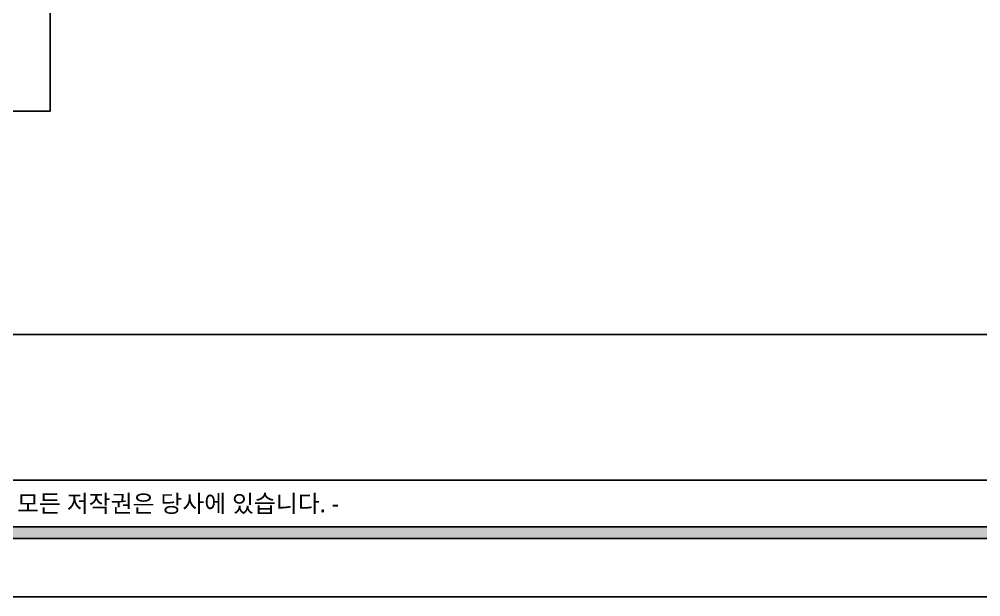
# Model space of a CAD drawing. Header units: millimetres. Extents: x 70151 to 230897, y 35202 to 113211.
# Drawn here: x 181118 to 186072, y 65524 to 68498 of the extents above; entities that cross this region are included whole.
import ezdxf
from ezdxf.enums import TextEntityAlignment as Align

# ---------------------------------------------------------------- set-up
doc = ezdxf.new("R2010")
doc.units = ezdxf.units.MM
doc.header["$LTSCALE"] = 50
for name, color, linetype in [('2-con', 2, 'Continuous'), ('F-SYM', 7, 'Continuous'), ('FORM(YOURNAME)-11', 1, 'Continuous')]:
    doc.layers.add(name, color=color, linetype=linetype)
doc.styles.add('YOURNAME', font='malgun.ttf')

# ---------------------------------------------------------------- blocks, each defined once
blk = doc.blocks.new('FORM-PLAN')
at = {"layer": 'FORM(YOURNAME)-11'}
h = blk.add_hatch(color=256, dxfattribs=at)
h.dxf.hatch_style = 1
h.paths.add_polyline_path([(-71444, 55115), (10556, 55115), (10556, 54915), (-71444, 54915)])
h.paths.add_polyline_path([(-71444, -2085), (10556, -2085), (10556, -2285), (-71444, -2285)])
at = {"layer": 'Defpoints', "color": 158}
blk.add_line((1346, -1285), (-71444, -1285), dxfattribs=at)
for points in [[(-71444, -2285), (10556, -2285), (10556, 55115), (-71444, 55115)], [(-69444, 53115), (-64, 53115), (-64, 1215), (-69444, 1215)]]:
    blk.add_lwpolyline(points, close=True, dxfattribs=at)
at = {"layer": 'FORM(YOURNAME)-11', "color": 250}
blk.add_lwpolyline([(-72444, -3285), (11556, -3285), (11556, 56115), (-72444, 56115)], close=True, dxfattribs=at)
at = {"layer": 'FORM(YOURNAME)-11'}
blk.add_lwpolyline([(-71444, -2085), (10556, -2085), (10556, -2285), (-71444, -2285)], close=True, dxfattribs=at)
at = {"layer": 'FORM(YOURNAME)-11', "color": 1, "style": 'YOURNAME'}
blk.add_text("- 본 도서는 어떠한 경우에도 무단으로 도용할 수 없으며 도용시 '지적재산권' 보호에 관한 법률에 의거, 법적 분쟁이 발생합니다.  또한 본 도서에 관한 모든 저작권은 당사에 있습니다. -", height=300, dxfattribs=at).set_placement((-32990, -1685), align=Align.MIDDLE_CENTER)
at = {"layer": 'FORM(YOURNAME)-11', "color": 3, "style": 'YOURNAME'}
for tag, height, p in [('1', 451, (9905, 18188)), ('2', 451, (9905, 17544)), ('3', 451, (9905, 16257)), ('4', 451, (9905, 14326)), ('5', 515, (9905, 12009)), ('6', 515, (9905, 9757)), ('7', 515, (9905, 7504)), ('8', 515, (9905, 5252)), ('9', 515, (9905, 2999)), ('10', 515, (5655, 811)), ('11', 515, (9905, 747)), ('12', 515, (5655, -1441)), ('13', 515, (9905, -1441))]:
    blk.add_attdef(tag, text='', height=height, dxfattribs=at).set_placement(p, align=Align.MIDDLE_RIGHT)
blk = doc.blocks.new('cjvjf')
at = {"layer": '2-con'}
blk.add_lwpolyline([(155892.5, 64841.5), (155692.5, 64841.5), (155692.5, 63701.5), (155892.5, 63701.5)], close=True, dxfattribs=at)
blk = doc.blocks.new('cjscjdeh')
blk.add_blockref('cjvjf', (-2743, 3328.4))

msp = doc.modelspace()

# ---------------------------------------------------------------- block references
msp.add_blockref('cjscjdeh', (28127.9, 994.6))
at = {"layer": 'F-SYM', "xscale": 0.3, "yscale": 0.3, "zscale": 0.3}
msp.add_blockref('FORM-PLAN', (188130.7, 66509.9), dxfattribs=at)

doc.saveas('drawing.dxf')
